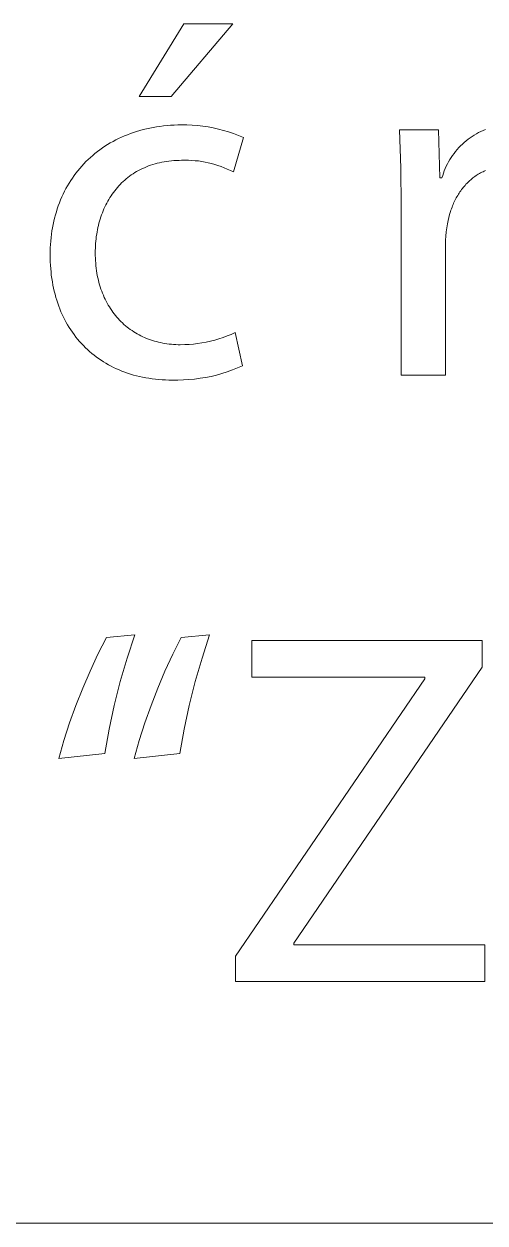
# Model space of a CAD drawing. Header units: millimetres. Extents: x -1421 to 3505, y -683 to 2759.
# Drawn here: x 2311.8 to 2356.7, y -682.8 to -566.1 of the extents above; entities that cross this region are included whole.
import ezdxf

# ---------------------------------------------------------------- set-up
doc = ezdxf.new("R2010")
doc.units = ezdxf.units.MM
doc.header["$MEASUREMENT"] = 0
doc.layers.add('Domyślny', color=7, linetype='Continuous', true_color=0x000000)

msp = doc.modelspace()

# ---------------------------------------------------------------- linework, layer by layer
at = {"layer": 'Domyślny', "color": 18, "lineweight": 15, "true_color": 0x000000}
for p, q in [((2323.01, -573.13), (2327.34, -566.07)), ((2332.13, -566.07), (2326.13, -573.13)), ((2327.34, -566.07), (2332.13, -566.07)), ((2326.13, -573.13), (2323.01, -573.13)), ((2322.76, -576.53), (2323.07, -576.44)), ((2323.07, -576.44), (2323.39, -576.35)), ((2323.39, -576.35), (2323.71, -576.28)), ((2323.71, -576.28), (2324.03, -576.21)), ((2324.03, -576.21), (2324.36, -576.14)), ((2324.36, -576.14), (2324.69, -576.09)), ((2324.69, -576.09), (2325.03, -576.04)), ((2325.03, -576.04), (2325.37, -576)), ((2325.37, -576), (2325.72, -575.96)), ((2325.72, -575.96), (2326.07, -575.93)), ((2326.07, -575.93), (2326.42, -575.92)), ((2326.42, -575.92), (2326.78, -575.9)), ((2326.78, -575.9), (2327.14, -575.9)), ((2327.14, -575.9), (2327.66, -575.9)), ((2327.66, -575.9), (2328.17, -575.93)), ((2328.17, -575.93), (2328.69, -575.97)), ((2328.69, -575.97), (2329.2, -576.02)), ((2329.2, -576.02), (2329.71, -576.1)), ((2329.71, -576.1), (2330.22, -576.19)), ((2330.22, -576.19), (2330.72, -576.3)), ((2330.72, -576.3), (2331.22, -576.43)), ((2331.22, -576.43), (2331.71, -576.58)), ((2348.5, -580.1), (2348.34, -576.38)), ((2348.34, -576.38), (2352.14, -576.38)), ((2352.14, -576.38), (2352.29, -581.05)), ((2356.28, -576.53), (2356.5, -576.43)), ((2356.5, -576.43), (2356.73, -576.34)), ((2320.19, -577.65), (2320.46, -577.5)), ((2320.46, -577.5), (2320.73, -577.36)), ((2320.73, -577.36), (2321, -577.22)), ((2321, -577.22), (2321.28, -577.09)), ((2321.28, -577.09), (2321.57, -576.96)), ((2321.57, -576.96), (2321.86, -576.85)), ((2321.86, -576.85), (2322.16, -576.73)), ((2322.16, -576.73), (2322.46, -576.63)), ((2322.46, -576.63), (2322.76, -576.53)), ((2331.71, -576.58), (2332.2, -576.74)), ((2333.16, -577.11), (2332.18, -580.48)), ((2332.2, -576.74), (2332.69, -576.92)), ((2332.69, -576.92), (2333.16, -577.11)), ((2354.48, -577.76), (2354.66, -577.6)), ((2354.66, -577.6), (2354.85, -577.44)), ((2354.85, -577.44), (2355.04, -577.29)), ((2355.04, -577.29), (2355.23, -577.15)), ((2355.23, -577.15), (2355.43, -577.01)), ((2355.43, -577.01), (2355.64, -576.88)), ((2355.64, -576.88), (2355.85, -576.76)), ((2355.85, -576.76), (2356.06, -576.64)), ((2356.06, -576.64), (2356.28, -576.53)), ((2318.48, -578.87), (2318.7, -578.68)), ((2318.7, -578.68), (2318.94, -578.49)), ((2318.94, -578.49), (2319.18, -578.31)), ((2319.18, -578.31), (2319.42, -578.14)), ((2319.42, -578.14), (2319.67, -577.97)), ((2319.67, -577.97), (2319.93, -577.81)), ((2319.93, -577.81), (2320.19, -577.65)), ((2353.52, -578.86), (2353.67, -578.67)), ((2353.67, -578.67), (2353.82, -578.47)), ((2353.82, -578.47), (2353.97, -578.29)), ((2353.97, -578.29), (2354.14, -578.11)), ((2354.14, -578.11), (2354.31, -577.93)), ((2354.31, -577.93), (2354.48, -577.76)), ((2317.22, -580.13), (2317.42, -579.91)), ((2317.42, -579.91), (2317.62, -579.69)), ((2317.62, -579.69), (2317.82, -579.47)), ((2317.82, -579.47), (2318.03, -579.27)), ((2318.03, -579.27), (2318.25, -579.06)), ((2318.25, -579.06), (2318.48, -578.87)), ((2323.72, -579.97), (2323.52, -580.06)), ((2323.92, -579.89), (2323.72, -579.97)), ((2324.12, -579.82), (2323.92, -579.89)), ((2324.33, -579.75), (2324.12, -579.82)), ((2324.55, -579.69), (2324.33, -579.75)), ((2324.76, -579.63), (2324.55, -579.69)), ((2324.98, -579.58), (2324.76, -579.63)), ((2325.21, -579.53), (2324.98, -579.58)), ((2325.44, -579.49), (2325.21, -579.53)), ((2325.67, -579.45), (2325.44, -579.49)), ((2325.91, -579.42), (2325.67, -579.45)), ((2326.15, -579.39), (2325.91, -579.42)), ((2326.39, -579.37), (2326.15, -579.39)), ((2326.64, -579.36), (2326.39, -579.37)), ((2326.89, -579.35), (2326.64, -579.36)), ((2327.14, -579.34), (2326.89, -579.35)), ((2327.47, -579.34), (2327.14, -579.34)), ((2327.8, -579.34), (2327.47, -579.34)), ((2328.12, -579.35), (2327.8, -579.34)), ((2328.45, -579.38), (2328.12, -579.35)), ((2328.77, -579.41), (2328.45, -579.38)), ((2329.1, -579.45), (2328.77, -579.41)), ((2329.42, -579.51), (2329.1, -579.45)), ((2329.74, -579.58), (2329.42, -579.51)), ((2330.05, -579.65), (2329.74, -579.58)), ((2330.37, -579.74), (2330.05, -579.65)), ((2330.68, -579.84), (2330.37, -579.74)), ((2330.99, -579.95), (2330.68, -579.84)), ((2331.29, -580.06), (2330.99, -579.95)), ((2352.81, -580.13), (2352.91, -579.91)), ((2352.91, -579.91), (2353.02, -579.69)), ((2353.02, -579.69), (2353.14, -579.48)), ((2353.14, -579.48), (2353.26, -579.27)), ((2353.26, -579.27), (2353.39, -579.06)), ((2353.39, -579.06), (2353.52, -578.86)), ((2316.34, -581.32), (2316.5, -581.07)), ((2316.5, -581.07), (2316.67, -580.83)), ((2316.67, -580.83), (2316.85, -580.59)), ((2316.85, -580.59), (2317.03, -580.36)), ((2317.03, -580.36), (2317.22, -580.13)), ((2321.75, -581.14), (2321.6, -581.27)), ((2321.91, -581.01), (2321.75, -581.14)), ((2322.07, -580.89), (2321.91, -581.01)), ((2322.24, -580.77), (2322.07, -580.89)), ((2322.41, -580.65), (2322.24, -580.77)), ((2322.59, -580.54), (2322.41, -580.65)), ((2322.76, -580.44), (2322.59, -580.54)), ((2322.95, -580.33), (2322.76, -580.44)), ((2323.13, -580.24), (2322.95, -580.33)), ((2323.32, -580.14), (2323.13, -580.24)), ((2323.52, -580.06), (2323.32, -580.14)), ((2331.59, -580.19), (2331.29, -580.06)), ((2331.89, -580.33), (2331.59, -580.19)), ((2332.18, -580.48), (2331.89, -580.33)), ((2348.53, -583.82), (2348.5, -580.1)), ((2352.29, -581.05), (2352.49, -581.05)), ((2352.49, -581.05), (2352.56, -580.82)), ((2352.56, -580.82), (2352.63, -580.59)), ((2352.63, -580.59), (2352.72, -580.36)), ((2352.72, -580.36), (2352.81, -580.13)), ((2355.5, -581.06), (2355.4, -581.14)), ((2355.6, -580.98), (2355.5, -581.06)), ((2355.7, -580.91), (2355.6, -580.98)), ((2355.81, -580.83), (2355.7, -580.91)), ((2355.92, -580.76), (2355.81, -580.83)), ((2356.03, -580.7), (2355.92, -580.76)), ((2356.14, -580.63), (2356.03, -580.7)), ((2356.25, -580.57), (2356.14, -580.63)), ((2356.37, -580.51), (2356.25, -580.57)), ((2356.49, -580.45), (2356.37, -580.51)), ((2356.6, -580.4), (2356.49, -580.45)), ((2356.72, -580.35), (2356.6, -580.4)), ((2315.74, -582.36), (2315.88, -582.1)), ((2315.88, -582.1), (2316.02, -581.83)), ((2316.02, -581.83), (2316.18, -581.58)), ((2316.18, -581.58), (2316.34, -581.32)), ((2320.62, -582.3), (2320.5, -582.46)), ((2320.75, -582.14), (2320.62, -582.3)), ((2320.88, -581.99), (2320.75, -582.14)), ((2321.02, -581.84), (2320.88, -581.99)), ((2321.16, -581.69), (2321.02, -581.84)), ((2321.3, -581.55), (2321.16, -581.69)), ((2321.45, -581.41), (2321.3, -581.55)), ((2321.6, -581.27), (2321.45, -581.41)), ((2354.32, -582.31), (2354.24, -582.42)), ((2354.4, -582.2), (2354.32, -582.31)), ((2354.48, -582.09), (2354.4, -582.2)), ((2354.56, -581.98), (2354.48, -582.09)), ((2354.65, -581.88), (2354.56, -581.98)), ((2354.74, -581.78), (2354.65, -581.88)), ((2354.82, -581.68), (2354.74, -581.78)), ((2354.92, -581.59), (2354.82, -581.68)), ((2355.01, -581.49), (2354.92, -581.59)), ((2355.1, -581.4), (2355.01, -581.49)), ((2355.2, -581.31), (2355.1, -581.4)), ((2355.3, -581.23), (2355.2, -581.31)), ((2355.4, -581.14), (2355.3, -581.23)), ((2315.24, -583.48), (2315.36, -583.19)), ((2315.36, -583.19), (2315.48, -582.91)), ((2315.48, -582.91), (2315.6, -582.64)), ((2315.6, -582.64), (2315.74, -582.36)), ((2319.95, -583.32), (2319.85, -583.51)), ((2320.05, -583.15), (2319.95, -583.32)), ((2320.16, -582.97), (2320.05, -583.15)), ((2320.27, -582.8), (2320.16, -582.97)), ((2320.38, -582.63), (2320.27, -582.8)), ((2320.5, -582.46), (2320.38, -582.63)), ((2353.69, -583.38), (2353.63, -583.51)), ((2353.75, -583.26), (2353.69, -583.38)), ((2353.82, -583.13), (2353.75, -583.26)), ((2353.88, -583.01), (2353.82, -583.13)), ((2353.95, -582.89), (2353.88, -583.01)), ((2354.02, -582.77), (2353.95, -582.89)), ((2354.09, -582.65), (2354.02, -582.77)), ((2354.17, -582.53), (2354.09, -582.65)), ((2354.24, -582.42), (2354.17, -582.53)), ((2314.85, -584.66), (2314.94, -584.36)), ((2314.94, -584.36), (2315.03, -584.06)), ((2315.03, -584.06), (2315.13, -583.77)), ((2315.13, -583.77), (2315.24, -583.48)), ((2319.42, -584.45), (2319.34, -584.65)), ((2319.49, -584.26), (2319.42, -584.45)), ((2319.58, -584.07), (2319.49, -584.26)), ((2319.66, -583.88), (2319.58, -584.07)), ((2319.75, -583.69), (2319.66, -583.88)), ((2319.85, -583.51), (2319.75, -583.69)), ((2348.53, -600.24), (2348.53, -583.82)), ((2353.23, -584.62), (2353.16, -584.91)), ((2353.32, -584.33), (2353.23, -584.62)), ((2353.37, -584.19), (2353.32, -584.33)), ((2353.42, -584.05), (2353.37, -584.19)), ((2353.47, -583.91), (2353.42, -584.05)), ((2353.52, -583.78), (2353.47, -583.91)), ((2353.58, -583.65), (2353.52, -583.78)), ((2353.63, -583.51), (2353.58, -583.65)), ((2314.56, -585.9), (2314.62, -585.58)), ((2314.62, -585.58), (2314.69, -585.27)), ((2314.69, -585.27), (2314.77, -584.96)), ((2314.77, -584.96), (2314.85, -584.66)), ((2319.04, -585.68), (2318.99, -585.89)), ((2319.09, -585.47), (2319.04, -585.68)), ((2319.15, -585.26), (2319.09, -585.47)), ((2319.21, -585.06), (2319.15, -585.26)), ((2319.27, -584.85), (2319.21, -585.06)), ((2319.34, -584.65), (2319.27, -584.85)), ((2353.03, -585.51), (2352.96, -585.91)), ((2353.09, -585.21), (2353.03, -585.51)), ((2353.16, -584.91), (2353.09, -585.21)), ((2314.39, -587.2), (2314.42, -586.87)), ((2314.42, -586.87), (2314.46, -586.54)), ((2314.46, -586.54), (2314.51, -586.22)), ((2314.51, -586.22), (2314.56, -585.9)), ((2318.83, -586.76), (2318.81, -586.98)), ((2318.87, -586.54), (2318.83, -586.76)), ((2318.9, -586.32), (2318.87, -586.54)), ((2318.94, -586.11), (2318.9, -586.32)), ((2318.99, -585.89), (2318.94, -586.11)), ((2352.87, -586.72), (2352.84, -587.12)), ((2352.91, -586.32), (2352.87, -586.72)), ((2352.96, -585.91), (2352.91, -586.32)), ((2314.34, -588.2), (2314.35, -587.87)), ((2314.35, -587.87), (2314.37, -587.53)), ((2314.37, -587.53), (2314.39, -587.2)), ((2318.74, -587.89), (2318.73, -588.12)), ((2318.73, -588.12), (2318.73, -588.35)), ((2318.75, -587.66), (2318.74, -587.89)), ((2318.76, -587.43), (2318.75, -587.66)), ((2318.78, -587.21), (2318.76, -587.43)), ((2318.81, -586.98), (2318.78, -587.21)), ((2352.84, -587.12), (2352.83, -587.53)), ((2352.83, -587.53), (2352.83, -600.24)), ((2314.33, -588.55), (2314.34, -588.2)), ((2314.34, -588.89), (2314.33, -588.55)), ((2314.35, -589.22), (2314.34, -588.89)), ((2314.36, -589.56), (2314.35, -589.22)), ((2318.73, -588.35), (2318.73, -588.61)), ((2318.73, -588.61), (2318.74, -588.86)), ((2318.74, -588.86), (2318.75, -589.11)), ((2318.75, -589.11), (2318.77, -589.36)), ((2314.39, -589.89), (2314.36, -589.56)), ((2314.42, -590.21), (2314.39, -589.89)), ((2314.45, -590.53), (2314.42, -590.21)), ((2318.77, -589.36), (2318.79, -589.61)), ((2318.79, -589.61), (2318.82, -589.85)), ((2318.82, -589.85), (2318.85, -590.09)), ((2318.85, -590.09), (2318.89, -590.32)), ((2318.89, -590.32), (2318.93, -590.55)), ((2314.5, -590.85), (2314.45, -590.53)), ((2314.55, -591.17), (2314.5, -590.85)), ((2314.6, -591.48), (2314.55, -591.17)), ((2314.67, -591.78), (2314.6, -591.48)), ((2318.93, -590.55), (2318.98, -590.78)), ((2318.98, -590.78), (2319.03, -591.01)), ((2319.03, -591.01), (2319.09, -591.23)), ((2319.09, -591.23), (2319.15, -591.45)), ((2319.15, -591.45), (2319.21, -591.66)), ((2314.74, -592.08), (2314.67, -591.78)), ((2314.81, -592.38), (2314.74, -592.08)), ((2314.89, -592.68), (2314.81, -592.38)), ((2314.98, -592.96), (2314.89, -592.68)), ((2319.21, -591.66), (2319.28, -591.87)), ((2319.28, -591.87), (2319.36, -592.08)), ((2319.36, -592.08), (2319.43, -592.28)), ((2319.43, -592.28), (2319.52, -592.48)), ((2319.52, -592.48), (2319.6, -592.68)), ((2319.6, -592.68), (2319.7, -592.87)), ((2315.08, -593.25), (2314.98, -592.96)), ((2315.18, -593.53), (2315.08, -593.25)), ((2315.28, -593.81), (2315.18, -593.53)), ((2315.39, -594.08), (2315.28, -593.81)), ((2319.7, -592.87), (2319.79, -593.06)), ((2319.79, -593.06), (2319.89, -593.25)), ((2319.89, -593.25), (2319.99, -593.43)), ((2319.99, -593.43), (2320.1, -593.61)), ((2320.1, -593.61), (2320.21, -593.78)), ((2320.21, -593.78), (2320.33, -593.95)), ((2320.33, -593.95), (2320.44, -594.12)), ((2315.51, -594.35), (2315.39, -594.08)), ((2315.64, -594.61), (2315.51, -594.35)), ((2315.77, -594.87), (2315.64, -594.61)), ((2315.9, -595.12), (2315.77, -594.87)), ((2316.04, -595.37), (2315.9, -595.12)), ((2320.44, -594.12), (2320.57, -594.28)), ((2320.57, -594.28), (2320.69, -594.44)), ((2320.69, -594.44), (2320.82, -594.6)), ((2320.82, -594.6), (2320.96, -594.75)), ((2320.96, -594.75), (2321.09, -594.89)), ((2321.09, -594.89), (2321.23, -595.04)), ((2321.23, -595.04), (2321.38, -595.17)), ((2316.19, -595.61), (2316.04, -595.37)), ((2316.35, -595.85), (2316.19, -595.61)), ((2316.5, -596.08), (2316.35, -595.85)), ((2316.67, -596.31), (2316.5, -596.08)), ((2316.84, -596.54), (2316.67, -596.31)), ((2321.38, -595.17), (2321.52, -595.31)), ((2321.52, -595.31), (2321.67, -595.44)), ((2321.67, -595.44), (2321.83, -595.57)), ((2321.83, -595.57), (2321.98, -595.69)), ((2321.98, -595.69), (2322.14, -595.81)), ((2322.14, -595.81), (2322.31, -595.92)), ((2322.31, -595.92), (2322.47, -596.03)), ((2322.47, -596.03), (2322.64, -596.13)), ((2322.64, -596.13), (2322.82, -596.23)), ((2322.82, -596.23), (2322.99, -596.33)), ((2331.56, -596.44), (2331.96, -596.28)), ((2331.96, -596.28), (2332.34, -596.11)), ((2332.34, -596.11), (2333.08, -599.34)), ((2317.01, -596.75), (2316.84, -596.54)), ((2317.19, -596.97), (2317.01, -596.75)), ((2317.38, -597.18), (2317.19, -596.97)), ((2317.57, -597.38), (2317.38, -597.18)), ((2317.77, -597.58), (2317.57, -597.38)), ((2322.99, -596.33), (2323.17, -596.42)), ((2323.17, -596.42), (2323.35, -596.51)), ((2323.35, -596.51), (2323.53, -596.59)), ((2323.53, -596.59), (2323.72, -596.67)), ((2323.72, -596.67), (2323.91, -596.74)), ((2323.91, -596.74), (2324.1, -596.81)), ((2324.1, -596.81), (2324.29, -596.88)), ((2324.29, -596.88), (2324.49, -596.94)), ((2324.49, -596.94), (2324.69, -596.99)), ((2324.69, -596.99), (2324.89, -597.04)), ((2324.89, -597.04), (2325.09, -597.09)), ((2325.09, -597.09), (2325.3, -597.13)), ((2325.3, -597.13), (2325.5, -597.17)), ((2325.5, -597.17), (2325.71, -597.2)), ((2325.71, -597.2), (2325.92, -597.23)), ((2325.92, -597.23), (2326.14, -597.25)), ((2326.14, -597.25), (2326.35, -597.27)), ((2326.35, -597.27), (2326.57, -597.28)), ((2326.57, -597.28), (2326.79, -597.29)), ((2326.79, -597.29), (2327.01, -597.29)), ((2327.01, -597.29), (2327.44, -597.28)), ((2327.44, -597.28), (2327.86, -597.26)), ((2327.86, -597.26), (2328.28, -597.23)), ((2328.28, -597.23), (2328.7, -597.18)), ((2328.7, -597.18), (2329.12, -597.12)), ((2329.12, -597.12), (2329.54, -597.04)), ((2329.54, -597.04), (2329.95, -596.95)), ((2329.95, -596.95), (2330.36, -596.84)), ((2330.36, -596.84), (2330.77, -596.72)), ((2330.77, -596.72), (2331.17, -596.59)), ((2331.17, -596.59), (2331.56, -596.44)), ((2317.97, -597.77), (2317.77, -597.58)), ((2318.18, -597.95), (2317.97, -597.77)), ((2318.39, -598.13), (2318.18, -597.95)), ((2318.61, -598.31), (2318.39, -598.13)), ((2318.83, -598.48), (2318.61, -598.31)), ((2319.06, -598.64), (2318.83, -598.48)), ((2319.29, -598.8), (2319.06, -598.64)), ((2319.53, -598.96), (2319.29, -598.8)), ((2319.77, -599.1), (2319.53, -598.96)), ((2320.02, -599.24), (2319.77, -599.1)), ((2320.27, -599.38), (2320.02, -599.24)), ((2320.52, -599.51), (2320.27, -599.38)), ((2320.79, -599.63), (2320.52, -599.51)), ((2321.05, -599.75), (2320.79, -599.63)), ((2321.32, -599.86), (2321.05, -599.75)), ((2332.08, -599.75), (2331.57, -599.93)), ((2332.58, -599.55), (2332.08, -599.75)), ((2333.08, -599.34), (2332.58, -599.55)), ((2321.6, -599.96), (2321.32, -599.86)), ((2321.88, -600.06), (2321.6, -599.96)), ((2322.16, -600.15), (2321.88, -600.06)), ((2322.45, -600.24), (2322.16, -600.15)), ((2322.74, -600.31), (2322.45, -600.24)), ((2323.04, -600.39), (2322.74, -600.31)), ((2323.34, -600.45), (2323.04, -600.39)), ((2323.64, -600.51), (2323.34, -600.45)), ((2323.95, -600.56), (2323.64, -600.51)), ((2324.26, -600.61), (2323.95, -600.56)), ((2324.58, -600.65), (2324.26, -600.61)), ((2324.9, -600.68), (2324.58, -600.65)), ((2325.23, -600.7), (2324.9, -600.68)), ((2325.56, -600.72), (2325.23, -600.7)), ((2325.89, -600.73), (2325.56, -600.72)), ((2326.22, -600.73), (2325.89, -600.73)), ((2326.77, -600.74), (2326.22, -600.73)), ((2327.31, -600.72), (2326.77, -600.74)), ((2327.85, -600.69), (2327.31, -600.72)), ((2328.39, -600.63), (2327.85, -600.69)), ((2328.93, -600.56), (2328.39, -600.63)), ((2329.46, -600.47), (2328.93, -600.56)), ((2330, -600.37), (2329.46, -600.47)), ((2330.52, -600.24), (2330, -600.37)), ((2331.05, -600.09), (2330.52, -600.24)), ((2331.57, -599.93), (2331.05, -600.09)), ((2352.83, -600.24), (2348.53, -600.24)), ((2318.99, -627.42), (2319.81, -625.8)), ((2319.81, -625.8), (2322.57, -625.53)), ((2322.57, -625.53), (2321.83, -627.79)), ((2326.28, -627.42), (2327.1, -625.8)), ((2327.1, -625.8), (2329.87, -625.53)), ((2329.87, -625.53), (2329.13, -627.79)), ((2333.98, -629.66), (2333.98, -626.07)), ((2333.98, -626.07), (2356.4, -626.07)), ((2356.4, -626.07), (2356.4, -628.67)), ((2318.22, -629.05), (2318.99, -627.42)), ((2321.83, -627.79), (2321.16, -630.08)), ((2325.52, -629.05), (2326.28, -627.42)), ((2329.13, -627.79), (2328.47, -630.08)), ((2356.4, -628.67), (2338.06, -655.54)), ((2317.51, -630.71), (2318.22, -629.05)), ((2321.16, -630.08), (2320.58, -632.39)), ((2324.82, -630.71), (2325.52, -629.05)), ((2328.47, -630.08), (2327.89, -632.39)), ((2332.39, -656.79), (2350.82, -629.81)), ((2350.82, -629.66), (2333.98, -629.66)), ((2350.82, -629.81), (2350.82, -629.66)), ((2316.84, -632.39), (2317.51, -630.71)), ((2324.16, -632.39), (2324.82, -630.71)), ((2316.23, -634.09), (2316.84, -632.39)), ((2320.58, -632.39), (2320.07, -634.71)), ((2323.56, -634.09), (2324.16, -632.39)), ((2327.89, -632.39), (2327.38, -634.71)), ((2315.67, -635.81), (2316.23, -634.09)), ((2320.07, -634.71), (2319.65, -637.06)), ((2323.01, -635.81), (2323.56, -634.09)), ((2327.38, -634.71), (2326.96, -637.06)), ((2315.17, -637.55), (2315.67, -635.81)), ((2322.52, -637.55), (2323.01, -635.81)), ((2319.65, -637.06), (2315.17, -637.55)), ((2326.96, -637.06), (2322.52, -637.55)), ((2338.06, -655.54), (2338.06, -655.71)), ((2338.06, -655.71), (2356.65, -655.71)), ((2356.65, -655.71), (2356.65, -659.28)), ((2332.39, -659.28), (2332.39, -656.79)), ((2356.65, -659.28), (2332.39, -659.28)), ((3500.45, -682.77), (-1420.72, -682.77)), ((3500.45, -682.77), (1643.61, -682.77))]:
    msp.add_line(p, q, dxfattribs=at)

doc.saveas('drawing.dxf')
